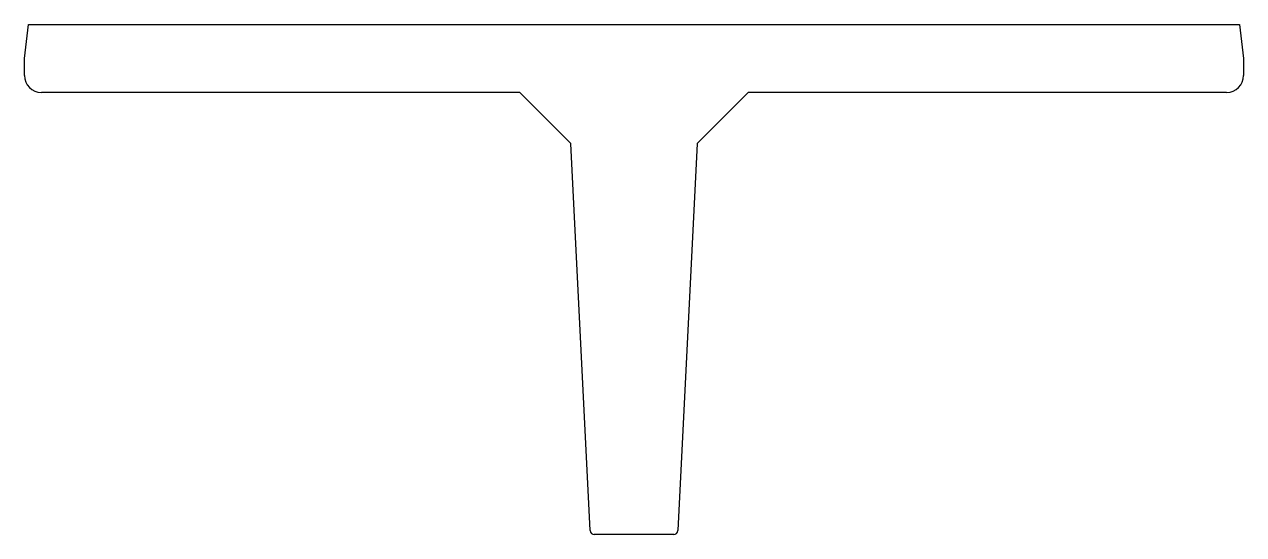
# Model space of a CAD drawing. Header units: inches. Extents: x -35.9 to 35.9, y -30 to 0.
import ezdxf

# ---------------------------------------------------------------- set-up
doc = ezdxf.new("R2010")
doc.units = ezdxf.units.IN
doc.header["$LTSCALE"] = 0.5
doc.header["$MEASUREMENT"] = 0
doc.layers.get('0').update_dxf_attribs({"linetype": 'CONTINUOUS'})

msp = doc.modelspace()

# ---------------------------------------------------------------- linework, layer by layer
for p, q in [((-35.875, -2), (-35.625, 0)), ((-35.625, 0), (35.625, 0)), ((35.625, 0), (35.875, -2)), ((-35.875, -3), (-35.875, -2)), ((35.875, -2), (35.875, -3)), ((-6.719, -4), (-34.875, -4)), ((-3.719, -7), (-6.719, -4)), ((6.719, -4), (3.719, -7)), ((34.875, -4), (6.719, -4)), ((-2.586, -29.762), (-3.719, -7)), ((3.719, -7), (2.586, -29.762)), ((2.336, -30), (-2.336, -30))]:
    msp.add_line(p, q)
for centre, radius, start, end in [((-34.875, -3), 1, 180, 270), ((34.875, -3), 1, 270, 0), ((-2.336, -29.75), 0.25, 182.86241, 270), ((2.336, -29.75), 0.25, 269.98677, 357.15082)]:
    msp.add_arc(centre, radius, start, end)

doc.saveas('drawing.dxf')
